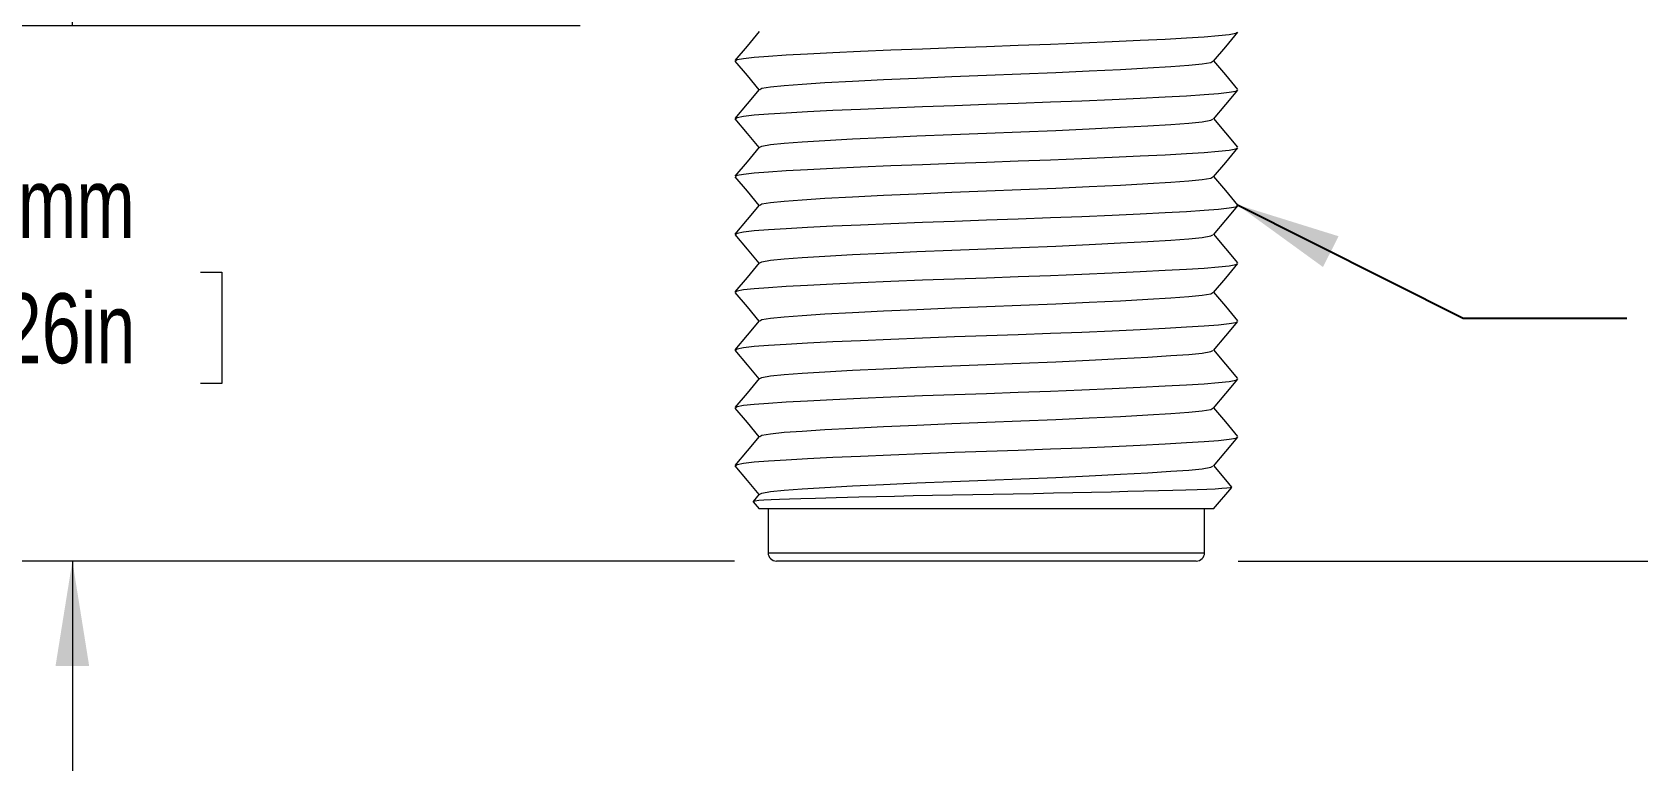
# Model space of a CAD drawing. Header units: millimetres. Extents: x 1 to 111, y 0 to 86.
# Drawn here: x 20.78 to 40.2, y 16.11 to 25.05 of the extents above; entities that cross this region are included whole.
import ezdxf

# ---------------------------------------------------------------- set-up
doc = ezdxf.new("R2010")
doc.units = ezdxf.units.MM
doc.header["$LTSCALE"] = 0.4
doc.styles.add('SLDTEXTSTYLE0', font='TXT', dxfattribs={"width": 0.75})
doc.dimstyles.new('SLDDIMSTYLE2', dxfattribs={"dimtxt": 0.846667, "dimasz": 1.27, "dimexe": 0, "dimexo": 0.0625, "dimgap": 0.211667, "dimtad": 0, "dimtih": 1, "dimtoh": 1, "dimdec": 1, "dimrnd": 1e-09, "dimzin": 12, "dimdsep": 46, "dimtxsty": 'SLDTEXTSTYLE0', "dimsah": 1, "dimcen": 0.09, "dimadec": 0, "dimazin": 3, "dimtfac": 1, "dimtdec": 1, "dimtmove": 0, "dimatfit": 0, "dimfxl": 1, "dimfrac": 2, "dimtolj": 1, "dimtzin": 12, "dimarcsym": 0})
doc.dimstyles.new('SLDDIMSTYLE4', dxfattribs={"dimtxt": 0.846667, "dimasz": 1.27, "dimexe": 0, "dimexo": 0.0625, "dimgap": 0.211667, "dimtad": 0, "dimtih": 1, "dimtoh": 1, "dimdec": 1, "dimrnd": 1e-09, "dimzin": 12, "dimdsep": 46, "dimtxsty": 'SLDTEXTSTYLE0', "dimsah": 1, "dimcen": 0.09, "dimadec": 0, "dimazin": 3, "dimtfac": 1, "dimtdec": 1, "dimtofl": 0, "dimtmove": 0, "dimatfit": 3, "dimfxl": 1, "dimfrac": 2, "dimtolj": 1, "dimtzin": 12, "dimarcsym": 0})
doc.dimstyles.new('SLDDIMSTYLE5', dxfattribs={"dimtxt": 0.18, "dimasz": 1.27, "dimexe": 0, "dimexo": 0.0625, "dimgap": 0, "dimtad": 0, "dimtih": 1, "dimtoh": 1, "dimdec": 0, "dimrnd": 1e-09, "dimzin": 0, "dimdsep": 46, "dimtxsty": 'Standard', "dimsah": 1, "dimcen": 0.09, "dimadec": 0, "dimazin": 0, "dimtfac": 1.27, "dimtdec": 0, "dimtofl": 0, "dimtmove": 0, "dimatfit": 3, "dimfxl": 1, "dimfrac": 2, "dimtolj": 1, "dimtzin": 0, "dimarcsym": 0})

# ---------------------------------------------------------------- blocks, each defined once
blk = doc.blocks.new('_D_3')
at = {"color": 7, "linetype": 'Continuous', "lineweight": 0}
for p, q in [((38.29, 42.366), (64.421, 42.366)), ((63.71, 42.366), (63.71, 31.698)), ((62.158, 30.181), (61.901, 30.181)), ((61.901, 30.181), (61.901, 28.836)), ((65.261, 30.181), (65.519, 30.181)), ((65.519, 30.181), (65.519, 28.836)), ((61.901, 28.836), (62.158, 28.836)), ((65.519, 28.836), (65.261, 28.836)), ((63.71, 18.646), (63.71, 28.664)), ((35.369, 18.646), (64.421, 18.646))]:
    blk.add_line(p, q, dxfattribs=at)
for points in [[(63.71, 42.366), (63.506, 41.096), (63.913, 41.096)], [(63.71, 18.646), (63.913, 19.916), (63.506, 19.916)]]:
    blk.add_solid(points, dxfattribs=at)
at = {"color": 7, "linetype": 'Continuous', "lineweight": 0, "char_height": 0.8467, "attachment_point": 1, "style": 'SLDTEXTSTYLE0'}
for s, insert in [('23.7mm', (61.557, 31.444)), ('0.93in', (62.158, 29.927))]:
    blk.add_mtext(s, dxfattribs=dict(at, insert=insert))
blk = doc.blocks.new('_D_4')
at = {"color": 7, "linetype": 'Continuous', "lineweight": 0}
for p, q in [((21.264, 25.126), (21.264, 27.666)), ((27.409, 25.126), (20.552, 25.126)), ((19.712, 22.141), (19.455, 22.141)), ((19.455, 22.141), (19.455, 20.795)), ((22.815, 22.141), (23.072, 22.141)), ((23.072, 22.141), (23.072, 20.795)), ((19.455, 20.795), (19.712, 20.795)), ((23.072, 20.795), (22.815, 20.795)), ((29.273, 18.646), (20.552, 18.646)), ((21.264, 18.646), (21.264, 16.106))]:
    blk.add_line(p, q, dxfattribs=at)
for points in [[(21.264, 25.126), (21.467, 26.396), (21.06, 26.396)], [(21.264, 18.646), (21.06, 17.376), (21.467, 17.376)]]:
    blk.add_solid(points, dxfattribs=at)
at = {"color": 7, "linetype": 'Continuous', "lineweight": 0, "char_height": 0.8467, "attachment_point": 1, "style": 'SLDTEXTSTYLE0'}
for s, insert in [('6.5mm', (19.424, 23.404)), ('0.26in', (19.712, 21.887))]:
    blk.add_mtext(s, dxfattribs=dict(at, insert=insert))

msp = doc.modelspace()

# ---------------------------------------------------------------- linework, layer by layer
at = {"color": 7, "linetype": 'Continuous', "lineweight": 0}
for p, q in [((29.573, 19.455), (29.499, 19.367)), ((35.071, 19.276), (35.291, 19.537)), ((29.499, 19.362), (29.571, 19.276)), ((35.071, 19.276), (29.571, 19.276)), ((29.681, 19.276), (29.681, 18.746)), ((34.961, 18.746), (34.961, 19.276)), ((34.861, 18.646), (29.781, 18.646))]:
    msp.add_line(p, q, dxfattribs=at)
at = {"color": 155, "linetype": 'Continuous', "lineweight": 0}
msp.add_line((29.681, 18.746), (34.961, 18.746), dxfattribs=at)
at = {"color": 7, "linetype": 'Continuous', "lineweight": 0, "flags": 128}
for points in [[(29.573, 25.055), (29.426, 24.88), (29.279, 24.704)], [(29.285, 24.704), (29.305, 24.716), (29.385, 24.731), (29.514, 24.746), (29.686, 24.759), (29.899, 24.772), (30.159, 24.787), (30.462, 24.802), (30.8, 24.817), (31.165, 24.833), (31.547, 24.848), (31.936, 24.862), (32.321, 24.876), (32.707, 24.889), (33.096, 24.903), (33.478, 24.918), (33.843, 24.934), (34.181, 24.95), (34.483, 24.965), (34.743, 24.979), (34.957, 24.992), (35.129, 25.006), (35.258, 25.02), (35.338, 25.035), (35.358, 25.047)], [(35.07, 24.696), (35.217, 24.872), (35.364, 25.047)], [(29.279, 24.697), (29.426, 24.522), (29.57, 24.351)], [(29.58, 24.355), (29.607, 24.369), (29.71, 24.387), (29.874, 24.404), (30.091, 24.419), (30.368, 24.437), (30.7, 24.455), (31.076, 24.474), (31.482, 24.492), (31.903, 24.51), (32.321, 24.526), (32.74, 24.542), (33.161, 24.559), (33.567, 24.578), (33.943, 24.596), (34.275, 24.615), (34.552, 24.632), (34.769, 24.647), (34.933, 24.664), (35.036, 24.682), (35.063, 24.696)], [(35.364, 24.354), (35.217, 24.53), (35.073, 24.701)], [(29.573, 24.355), (29.426, 24.18), (29.279, 24.004)], [(29.285, 24.004), (29.305, 24.016), (29.385, 24.031), (29.514, 24.046), (29.686, 24.059), (29.899, 24.072), (30.159, 24.087), (30.462, 24.102), (30.8, 24.117), (31.165, 24.133), (31.547, 24.148), (31.936, 24.162), (32.321, 24.176), (32.707, 24.189), (33.096, 24.203), (33.478, 24.218), (33.843, 24.234), (34.181, 24.25), (34.483, 24.265), (34.743, 24.279), (34.957, 24.292), (35.129, 24.306), (35.258, 24.32), (35.338, 24.335), (35.358, 24.347)], [(35.07, 23.996), (35.217, 24.172), (35.364, 24.347)], [(29.279, 23.997), (29.426, 23.822), (29.57, 23.651)], [(29.58, 23.655), (29.607, 23.669), (29.71, 23.687), (29.874, 23.704), (30.091, 23.719), (30.368, 23.737), (30.7, 23.755), (31.076, 23.774), (31.482, 23.792), (31.903, 23.81), (32.321, 23.826), (32.74, 23.842), (33.161, 23.859), (33.567, 23.878), (33.943, 23.896), (34.275, 23.915), (34.552, 23.932), (34.769, 23.947), (34.933, 23.964), (35.036, 23.982), (35.063, 23.996)], [(35.364, 23.654), (35.217, 23.83), (35.073, 24.001)], [(29.573, 23.655), (29.426, 23.48), (29.279, 23.304)], [(29.285, 23.304), (29.305, 23.316), (29.385, 23.331), (29.514, 23.346), (29.686, 23.359), (29.899, 23.372), (30.159, 23.387), (30.462, 23.402), (30.8, 23.417), (31.165, 23.433), (31.547, 23.448), (31.936, 23.462), (32.321, 23.476), (32.707, 23.489), (33.096, 23.503), (33.478, 23.518), (33.843, 23.534), (34.181, 23.55), (34.483, 23.565), (34.743, 23.579), (34.957, 23.592), (35.129, 23.606), (35.258, 23.62), (35.338, 23.635), (35.358, 23.647)], [(35.07, 23.296), (35.217, 23.472), (35.364, 23.647)], [(29.279, 23.297), (29.426, 23.122), (29.57, 22.951)], [(29.58, 22.955), (29.607, 22.969), (29.71, 22.987), (29.874, 23.004), (30.091, 23.019), (30.368, 23.037), (30.7, 23.055), (31.076, 23.074), (31.482, 23.092), (31.903, 23.11), (32.321, 23.126), (32.74, 23.142), (33.161, 23.159), (33.567, 23.178), (33.943, 23.196), (34.275, 23.215), (34.552, 23.232), (34.769, 23.247), (34.933, 23.264), (35.036, 23.282), (35.063, 23.296)], [(35.364, 22.954), (35.217, 23.13), (35.073, 23.301)], [(29.573, 22.955), (29.426, 22.78), (29.279, 22.604)], [(29.285, 22.604), (29.305, 22.616), (29.385, 22.631), (29.514, 22.646), (29.686, 22.659), (29.899, 22.672), (30.159, 22.687), (30.462, 22.702), (30.8, 22.717), (31.165, 22.733), (31.547, 22.748), (31.936, 22.762), (32.321, 22.776), (32.707, 22.789), (33.096, 22.803), (33.478, 22.818), (33.843, 22.834), (34.181, 22.85), (34.483, 22.865), (34.743, 22.879), (34.957, 22.892), (35.129, 22.906), (35.258, 22.92), (35.338, 22.935), (35.358, 22.947)], [(35.07, 22.596), (35.217, 22.772), (35.364, 22.947)], [(29.279, 22.597), (29.426, 22.422), (29.57, 22.251)], [(29.58, 22.255), (29.607, 22.269), (29.71, 22.287), (29.874, 22.304), (30.091, 22.319), (30.368, 22.337), (30.7, 22.355), (31.076, 22.374), (31.482, 22.392), (31.903, 22.41), (32.321, 22.426), (32.74, 22.442), (33.161, 22.459), (33.567, 22.478), (33.943, 22.496), (34.275, 22.515), (34.552, 22.532), (34.769, 22.547), (34.933, 22.564), (35.036, 22.582), (35.063, 22.596)], [(35.364, 22.254), (35.217, 22.43), (35.073, 22.601)], [(29.573, 22.255), (29.426, 22.08), (29.279, 21.904)], [(29.285, 21.904), (29.305, 21.916), (29.385, 21.931), (29.514, 21.946), (29.686, 21.959), (29.899, 21.972), (30.159, 21.987), (30.462, 22.002), (30.8, 22.017), (31.165, 22.033), (31.547, 22.048), (31.936, 22.062), (32.321, 22.076), (32.707, 22.089), (33.096, 22.103), (33.478, 22.118), (33.843, 22.134), (34.181, 22.15), (34.483, 22.165), (34.743, 22.179), (34.957, 22.192), (35.129, 22.206), (35.258, 22.22), (35.338, 22.235), (35.358, 22.247)], [(35.07, 21.896), (35.217, 22.072), (35.364, 22.247)], [(29.279, 21.897), (29.426, 21.722), (29.57, 21.551)], [(29.58, 21.555), (29.607, 21.569), (29.71, 21.587), (29.874, 21.604), (30.091, 21.619), (30.368, 21.637), (30.7, 21.655), (31.076, 21.674), (31.482, 21.692), (31.903, 21.71), (32.321, 21.726), (32.74, 21.742), (33.161, 21.759), (33.567, 21.778), (33.943, 21.796), (34.275, 21.815), (34.552, 21.832), (34.769, 21.847), (34.933, 21.864), (35.036, 21.882), (35.063, 21.896)], [(35.364, 21.554), (35.217, 21.73), (35.073, 21.901)], [(29.573, 21.555), (29.426, 21.38), (29.279, 21.204)], [(29.285, 21.204), (29.305, 21.216), (29.385, 21.231), (29.514, 21.246), (29.686, 21.259), (29.899, 21.272), (30.159, 21.287), (30.462, 21.302), (30.8, 21.317), (31.165, 21.333), (31.547, 21.348), (31.936, 21.362), (32.321, 21.376), (32.707, 21.389), (33.096, 21.403), (33.478, 21.418), (33.843, 21.434), (34.181, 21.45), (34.483, 21.465), (34.743, 21.479), (34.957, 21.492), (35.129, 21.506), (35.258, 21.52), (35.338, 21.535), (35.358, 21.547)], [(35.07, 21.196), (35.217, 21.372), (35.364, 21.547)], [(29.279, 21.197), (29.426, 21.022), (29.57, 20.851)], [(29.58, 20.855), (29.607, 20.869), (29.71, 20.887), (29.874, 20.904), (30.091, 20.919), (30.368, 20.937), (30.7, 20.955), (31.076, 20.974), (31.482, 20.992), (31.903, 21.01), (32.321, 21.026), (32.74, 21.042), (33.161, 21.059), (33.567, 21.078), (33.943, 21.096), (34.275, 21.115), (34.552, 21.132), (34.769, 21.147), (34.933, 21.164), (35.036, 21.182), (35.063, 21.196)], [(35.364, 20.854), (35.217, 21.03), (35.073, 21.201)], [(29.573, 20.855), (29.426, 20.68), (29.279, 20.504)], [(29.285, 20.504), (29.305, 20.516), (29.385, 20.531), (29.514, 20.546), (29.686, 20.559), (29.899, 20.572), (30.159, 20.587), (30.462, 20.602), (30.8, 20.617), (31.165, 20.633), (31.547, 20.648), (31.936, 20.662), (32.321, 20.676), (32.707, 20.689), (33.096, 20.703), (33.478, 20.718), (33.843, 20.734), (34.181, 20.75), (34.483, 20.765), (34.743, 20.779), (34.957, 20.792), (35.129, 20.806), (35.258, 20.82), (35.338, 20.835), (35.358, 20.847)], [(35.07, 20.496), (35.217, 20.672), (35.364, 20.847)], [(29.279, 20.497), (29.426, 20.322), (29.57, 20.151)], [(29.58, 20.155), (29.607, 20.169), (29.71, 20.187), (29.874, 20.204), (30.091, 20.219), (30.368, 20.237), (30.7, 20.255), (31.076, 20.274), (31.482, 20.292), (31.903, 20.31), (32.321, 20.326), (32.74, 20.342), (33.161, 20.359), (33.567, 20.378), (33.943, 20.396), (34.275, 20.415), (34.552, 20.432), (34.769, 20.447), (34.933, 20.464), (35.036, 20.482), (35.063, 20.496)], [(35.364, 20.154), (35.217, 20.33), (35.073, 20.501)], [(29.573, 20.155), (29.426, 19.98), (29.279, 19.804)], [(29.285, 19.804), (29.305, 19.816), (29.385, 19.831), (29.514, 19.846), (29.686, 19.859), (29.899, 19.872), (30.159, 19.887), (30.462, 19.902), (30.8, 19.917), (31.165, 19.933), (31.547, 19.948), (31.936, 19.962), (32.321, 19.976), (32.707, 19.989), (33.096, 20.003), (33.478, 20.018), (33.843, 20.034), (34.181, 20.05), (34.483, 20.065), (34.743, 20.079), (34.957, 20.092), (35.129, 20.106), (35.258, 20.12), (35.338, 20.135), (35.358, 20.147)], [(35.07, 19.796), (35.217, 19.972), (35.364, 20.147)], [(29.279, 19.797), (29.426, 19.622), (29.57, 19.451)], [(29.58, 19.455), (29.607, 19.469), (29.71, 19.487), (29.874, 19.504), (30.091, 19.519), (30.368, 19.537), (30.7, 19.555), (31.076, 19.574), (31.482, 19.592), (31.903, 19.61), (32.321, 19.626), (32.74, 19.642), (33.161, 19.659), (33.567, 19.678), (33.943, 19.696), (34.275, 19.715), (34.552, 19.732), (34.769, 19.747), (34.933, 19.764), (35.036, 19.782), (35.063, 19.796)], [(35.291, 19.541), (35.217, 19.63), (35.073, 19.801)], [(35.29, 19.538), (35.291, 19.537), (35.271, 19.532), (35.232, 19.527), (35.172, 19.523), (35.091, 19.518), (34.989, 19.513), (34.871, 19.509), (34.735, 19.505), (34.579, 19.5), (34.404, 19.495), (34.226, 19.49), (34.034, 19.486), (33.83, 19.481), (33.593, 19.476), (33.368, 19.471), (33.134, 19.466), (32.893, 19.461), (32.646, 19.456), (32.403, 19.452), (32.158, 19.448), (31.912, 19.443), (31.668, 19.438), (31.437, 19.434), (31.211, 19.429), (30.992, 19.424), (30.78, 19.419), (30.505, 19.412), (30.253, 19.405), (30.076, 19.4), (29.939, 19.395), (29.819, 19.391), (29.716, 19.386), (29.631, 19.382), (29.569, 19.377), (29.526, 19.372), (29.502, 19.367), (29.5, 19.363)]]:
    msp.add_lwpolyline(points, dxfattribs=at)
at = {"color": 7, "linetype": 'Continuous', "lineweight": 0}
for centre, start, end in [((29.781, 18.746), 180, 270), ((34.861, 18.746), 270, 0)]:
    msp.add_arc(centre, 0.1, start, end, dxfattribs=at)

# ---------------------------------------------------------------- dimensions: what is measured, and where the dimension line sits
for base, p1, p2, dimstyle, picture, middle in [((63.71, 18.646), (37.782, 42.366), (34.861, 18.646), 'SLDDIMSTYLE4', '_D_3', (63.71, 30.181)), ((21.264, 25.126), (29.781, 18.646), (27.917, 25.126), 'SLDDIMSTYLE2', '_D_4', (21.264, 22.141))]:
    dim = msp.add_linear_dim(base=base, p1=p1, p2=p2, angle=90, dimstyle=dimstyle, dxfattribs=at)
    dim.commit()
    dim.dimension.update_dxf_attribs({"geometry": picture, "text_midpoint": middle, "dimtype": 160})

# ---------------------------------------------------------------- leaders
msp.add_leader([(35.353, 22.961), (38.09, 21.587), (40.068, 21.587)], dimstyle='SLDDIMSTYLE5', dxfattribs=at)

doc.saveas('drawing.dxf')
